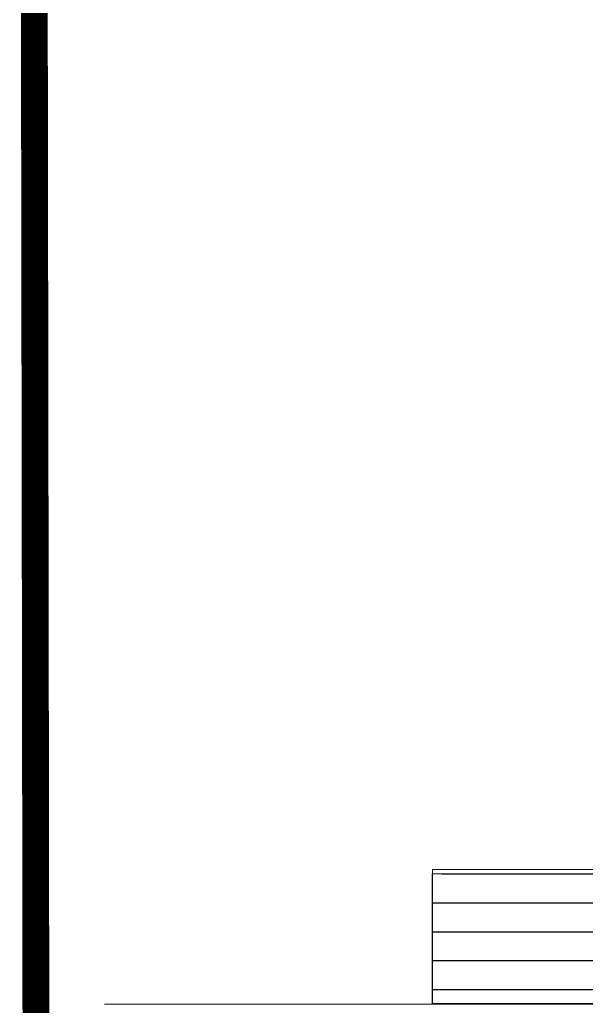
# Model space of a CAD drawing. Header units: millimetres. Extents: x 210628 to 232146, y -111309 to -91563.
# Drawn here: x 221118 to 221509, y -106721 to -106040 of the extents above; entities that cross this region are included whole.
import ezdxf

# ---------------------------------------------------------------- set-up
doc = ezdxf.new("R2010")
doc.units = ezdxf.units.MM
doc.layers.get('0').update_dxf_attribs({"lineweight": 20})
for name, color, linetype, lineweight in [('ahsap', 34, 'Continuous', 25), ('kaplama', 33, 'Continuous', 15), ('mermer', 142, 'Continuous', 15)]:
    doc.layers.add(name, color=color, linetype=linetype, lineweight=lineweight)

msp = doc.modelspace()

# ---------------------------------------------------------------- linework, layer by layer
at = {"color": 2, "const_width": 18.49}
msp.add_lwpolyline([(221132.38, -108626.76), (221127.54, -105504.97), (224791.29, -105502.02), (224796.13, -108623.8)], close=True, dxfattribs=at)
at = {"layer": 'ahsap'}
for p, q in [((221403.13, -106719.96, 0), (221403.13, -106629.96, 0)), ((221409.62, -106629.96, 0), (221882.03, -106629.96, 0)), ((221403.13, -106649.96, 0), (221883.24, -106649.96, 0)), ((221403.13, -106669.96, 0), (222147.12, -106669.96, 0)), ((221403.13, -106689.96, 0), (222147.12, -106689.96, 0)), ((221403.13, -106709.96, 0), (222147.12, -106709.96, 0)), ((222147.12, -106719.96, 0), (221403.13, -106719.82, 0))]:
    msp.add_line(p, q, dxfattribs=at)
at = {"layer": 'kaplama', "elevation": 0}
msp.add_lwpolyline([(221176.76, -106719.96), (224713.78, -106719.96)], dxfattribs=at)
at = {"layer": 'mermer', "elevation": 0}
msp.add_lwpolyline([(221883.24, -106629.96), (221403.13, -106629.96), (221403.13, -106626.96), (221883.24, -106626.96)], dxfattribs=at)

doc.saveas('drawing.dxf')
